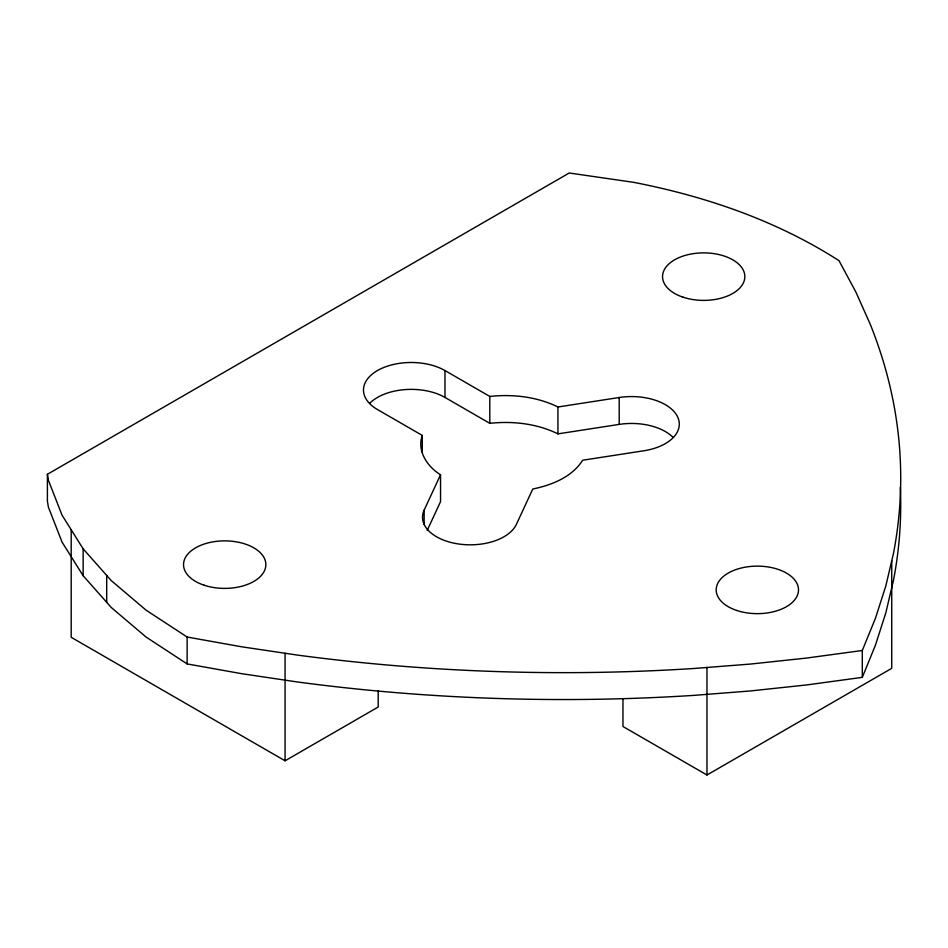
<?xml version="1.0" encoding="UTF-8"?>
<svg xmlns="http://www.w3.org/2000/svg" width="948" height="948" viewBox="0 0 948 948"><rect width="100%" height="100%" fill="white"/><g stroke="black" fill="none" stroke-linecap="round" stroke-linejoin="round"><path stroke-width="1.42" d="M440.547 474.758L424.135 510.131A47.744 27.563 0 0 0 457.896 543.879A47.744 27.563 0 0 0 516.364 524.398L532.776 489.026C551.665 485.127 571.964 477.176 582.664 460.23L643.905 450.762A47.744 27.563 0 0 0 677.666 417.001A47.744 27.563 0 0 0 619.198 397.508L557.945 406.988C537.006 396.691 512.844 393.965 489.808 396.442L444.979 370.561A47.744 27.563 0 0 0 377.458 370.561A47.744 27.563 0 0 0 377.458 409.536L422.298 435.428C416.61 450.869 427.584 466.914 440.547 474.758L440.547 501.646L427.181 530.465M862.301 677.358L862.301 650.482L875.407 618.392L885.811 585.983L893.49 553.324A1179.822 681.162 0 0 0 870.169 324.074L855.925 292.15L839.016 260.676C776.72 220.671 705.786 196.319 633.394 182.289L569.238 172.998L47.4 474.284L47.4 501.16L48.431 507.251L62.07 542.114L83.151 575.732L111.331 607.561L146.17 637.115L187.135 663.92L241.657 673.684L296.949 681.908A1179.822 681.162 0 0 0 694.019 695.37L750.591 690.938L806.736 684.93L862.301 677.358L875.407 645.28L885.811 612.87L893.49 580.212A1179.822 681.162 0 0 0 900.316 487.201M47.4 474.284L48.431 480.363L62.07 515.226L71.195 529.778L71.195 637.305L285.075 760.794L378.193 707.018L378.193 690.891M622.955 698.64L622.955 726.5L706.971 775.002L891.736 668.34L891.736 560.801M369.874 403.149A47.744 27.563 0 0 1 444.979 397.437L489.808 423.329C512.844 420.853 537.006 423.578 557.945 433.864L619.198 424.396A47.744 27.563 0 0 1 672.902 437.241M862.301 650.482L806.736 658.042L750.591 664.05L694.019 668.482A1179.822 681.162 0 0 1 296.949 655.021L241.657 646.797L187.135 637.032L146.17 610.228L111.331 580.674L83.151 548.845L71.195 529.778M706.971 667.475L706.971 775.002M619.198 397.508L619.198 424.396M557.945 406.988L557.945 433.864M489.808 396.442L489.808 423.329M444.979 370.561L444.979 397.437M424.135 510.131L424.135 524.28M422.298 435.428L422.298 452.409M285.075 653.255L285.075 760.794M187.135 637.032L187.135 663.92M106.697 575.448L106.697 602.324M83.151 548.845L83.151 575.732M204.116 585.212A41.155 23.759 0 0 0 265.855 564.629A41.155 23.759 0 0 0 204.116 544.057A41.155 23.759 0 0 0 204.116 585.212M736.762 610.465A41.155 23.759 0 0 0 798.5 589.881A41.155 23.759 0 0 0 736.762 569.31A41.155 23.759 0 0 0 736.762 610.465M683.117 297.21A41.155 23.759 0 0 0 744.844 276.638A41.155 23.759 0 0 0 683.117 256.055A41.155 23.759 0 0 0 683.117 297.21"/></g></svg>
